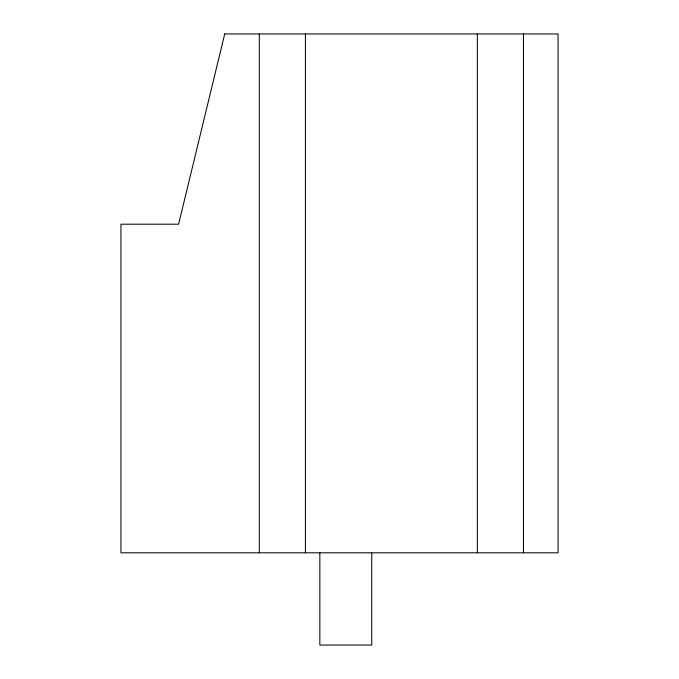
<?xml version="1.0" encoding="UTF-8"?>
<svg xmlns="http://www.w3.org/2000/svg" width="679" height="679" viewBox="0 0 679 679"><rect width="100%" height="100%" fill="white"/><g stroke="black" fill="none" stroke-linecap="round" stroke-linejoin="round"><path stroke-width="1.02" d="M523.458 33.95L523.458 552.808M477.337 33.95L477.337 552.808M371.736 552.808L371.736 645.05L319.843 645.05L319.843 552.808M305.431 33.95L305.431 552.808M259.31 33.95L259.31 552.808M224.724 33.95L178.602 224.197L120.947 224.197L120.947 552.808L558.053 552.808L558.053 33.95L224.724 33.95"/></g></svg>
